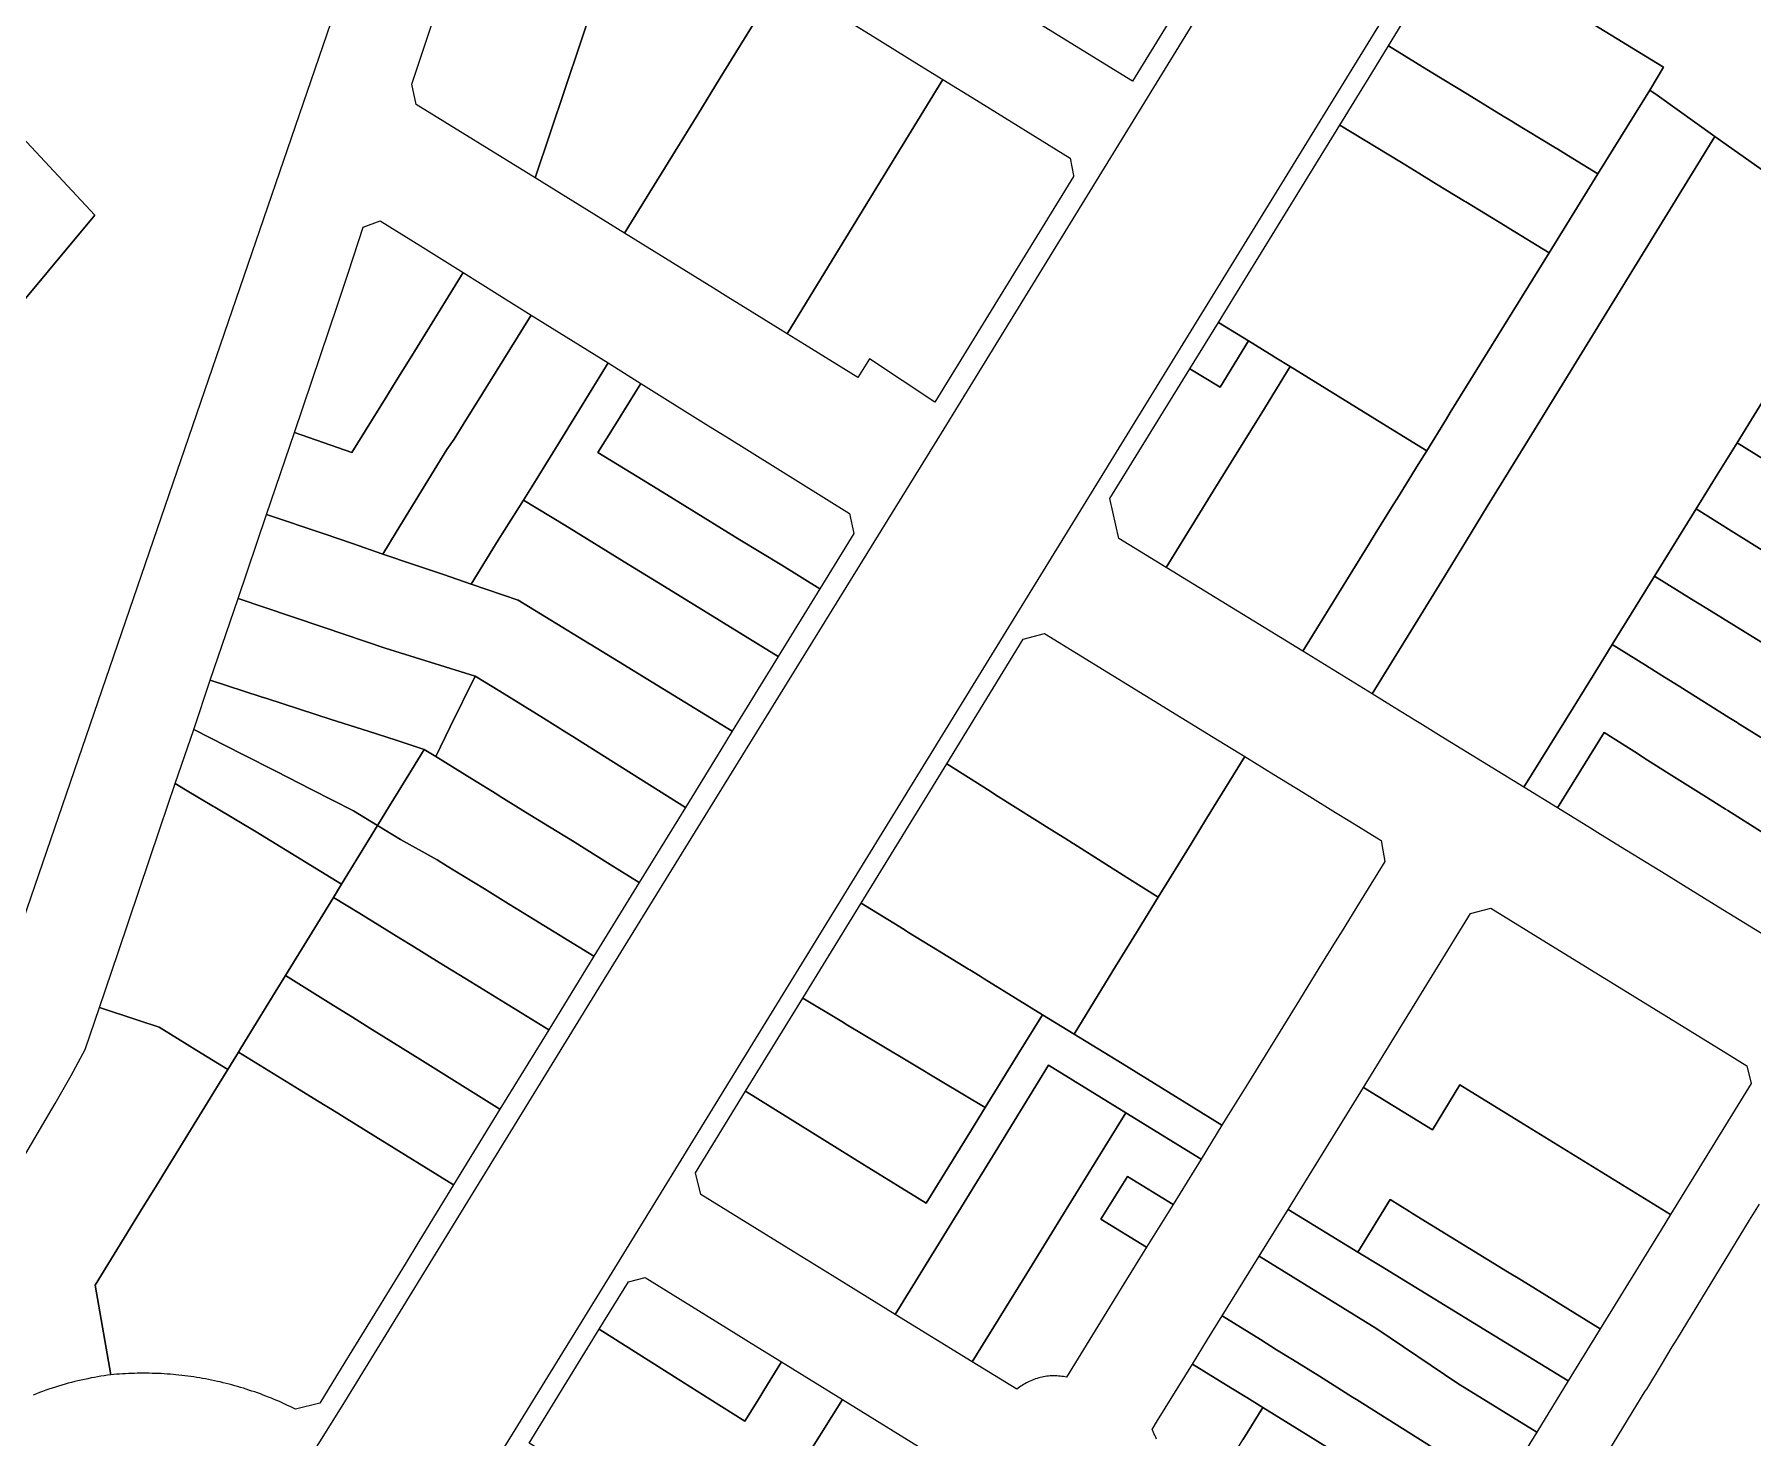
# Model space of a CAD drawing. Header units: metres. Extents: x 3 to 1005126, y 39 to 4383651.
# Drawn here: x 490118.7 to 490289.9, y 4371522.6 to 4371662.4 of the extents above; entities that cross this region are included whole.
import ezdxf

# ---------------------------------------------------------------- set-up
doc = ezdxf.new("R2010")
doc.units = ezdxf.units.M
doc.header["$MEASUREMENT"] = 0
doc.layers.add('TM_Llucmajor', color=7, linetype='Continuous')

msp = doc.modelspace()

# ---------------------------------------------------------------- linework, layer by layer
at = {"layer": 'TM_Llucmajor', "linetype": 'Continuous', "flags": 128}
for points in [[(490143.31, 4371516.04), (490149.37, 4371525.7), (490175.2, 4371567.79), (490185.8, 4371584.96), (490209.34, 4371623.08), (490276.2, 4371731.95)], [(490289.75, 4371723.61), (490216.55, 4371604.62), (490188.29, 4371558.64), (490176.5, 4371539.45), (490151.45, 4371498.81)], [(490300.35, 4371664.05), (490294.92, 4371655.31), (490290.89, 4371648.84), (490286.15, 4371652.21), (490280.38, 4371656.32), (490279.65, 4371656.84), (490281.04, 4371659.11), (490278.03, 4371660.95), (490273.58, 4371663.66)], [(490292.28, 4371628.05), (490288.35, 4371621.69), (490286.37, 4371618.49), (490284.28, 4371615.1), (490280.12, 4371608.39), (490275.92, 4371601.59), (490274.72, 4371599.64), (490272.03, 4371595.29), (490267.12, 4371587.36), (490258.87, 4371592.43), (490257.01, 4371593.58), (490256.33, 4371593.99), (490254.19, 4371595.31), (490251.99, 4371596.67), (490256.8, 4371604.49), (490259.19, 4371608.37), (490261.38, 4371611.94), (490263.47, 4371615.33), (490268.17, 4371622.98), (490286.15, 4371652.21), (490290.89, 4371648.84)], [(490291.04, 4371582.76), (490287.44, 4371585.03), (490287.21, 4371585.18), (490285.06, 4371586.53), (490281.34, 4371588.88), (490279.07, 4371590.31), (490278.43, 4371590.71), (490275.12, 4371592.81), (490270.45, 4371585.31), (490270.45, 4371585.31), (490267.12, 4371587.36), (490272.03, 4371595.29), (490274.72, 4371599.64), (490275.92, 4371601.59), (490279.23, 4371599.52), (490279.61, 4371599.28), (490281.13, 4371598.33), (490282.58, 4371597.42), (490283.31, 4371596.97), (490287.55, 4371594.31), (490288.36, 4371593.8), (490288.43, 4371593.76), (490291.64, 4371591.76)], [(490103.98, 4371527.29), (490119.54, 4371553.76), (490120.76, 4371555.84), (490122.37, 4371558.65), (490123.74, 4371561.22), (490123.79, 4371561.32), (490125.17, 4371565.4), (490129.11, 4371564.11), (490131.12, 4371563.45), (490132.95, 4371562.33), (490134.87, 4371561.14), (490137.97, 4371559.24), (490137.1, 4371557.83), (490130.6, 4371547.26), (490129.55, 4371545.54), (490124.75, 4371537.74), (490126.31, 4371528.81), (490125.98, 4371528.77), (490125.65, 4371528.72), (490125.32, 4371528.67), (490125, 4371528.61), (490124.67, 4371528.56), (490124.34, 4371528.5), (490124.02, 4371528.43), (490123.69, 4371528.36), (490123.36, 4371528.29), (490123.04, 4371528.22), (490122.71, 4371528.14), (490122.39, 4371528.05), (490122.07, 4371527.97), (490121.75, 4371527.88), (490121.43, 4371527.79), (490121.11, 4371527.69), (490120.79, 4371527.59), (490120.47, 4371527.49), (490120.15, 4371527.38), (490119.84, 4371527.27), (490119.52, 4371527.16), (490119.21, 4371527.04), (490118.9, 4371526.92), (490118.59, 4371526.8)], [(490291.79, 4371511.15), (490279.25, 4371518.34), (490278.78, 4371518.61), (490275.21, 4371520.65), (490279.21, 4371527.18), (490279.35, 4371527.4), (490280.81, 4371529.82), (490281.9, 4371531.6), (490281.9, 4371531.6), (490282.41, 4371532.44), (490289.6, 4371544.21), (490290.58, 4371545.82)], [(490230.51, 4371522.41), (490230.44, 4371522.6), (490230.34, 4371522.79), (490230.25, 4371522.98), (490230.16, 4371523.16), (490230.06, 4371523.35), (490230.62, 4371524.25), (490230.62, 4371524.25), (490234.1, 4371529.89), (490237.9, 4371527.53), (490239.51, 4371526.54), (490241.1, 4371525.57), (490239.12, 4371522.35)]]:
    msp.add_lwpolyline(points, dxfattribs=at)
for points in [[(490089.15, 4371554.27), (490050.88, 4371575.37), (490043.46, 4371580), (490047.52, 4371584.99), (490059.15, 4371599.57), (490059.19, 4371599.62), (490054.15, 4371604.09), (490069.96, 4371623.67), (490070.87, 4371624.82), (490076.47, 4371620.35), (490092.53, 4371605.73), (490124.72, 4371644.37), (490109.75, 4371660.4), (490098.53, 4371672.36), (490111.02, 4371694.67), (490117.91, 4371707.44), (490124.98, 4371721.77), (490150.3, 4371687.58), (490154.52, 4371681.89), (490107.29, 4371544.27), (490102.12, 4371547.12), (490102.77, 4371548.16), (490090.14, 4371555.86), (490089.15, 4371554.27)], [(490188.93, 4371720.71), (490214.53, 4371704.95), (490232.62, 4371693.81), (490234.79, 4371692.48), (490237.66, 4371690.71), (490245.44, 4371685.92), (490245.01, 4371685.21), (490228.11, 4371657.71), (490192.1, 4371679.92), (490181.54, 4371686.44), (490177.18, 4371689.12), (490168.66, 4371694.38), (490170.78, 4371700.81), (490174.68, 4371706.57), (490176.11, 4371708.67), (490188.93, 4371720.71)], [(490168.6, 4371648.08), (490156.75, 4371655.41), (490156.3, 4371657.42), (490159.87, 4371668.11), (490160.27, 4371669.31), (490161.84, 4371674), (490161.86, 4371674.07), (490165.48, 4371684.9), (490171.04, 4371681.47), (490175.82, 4371678.52), (490178.3, 4371676.98), (490175.44, 4371668.47), (490173.08, 4371661.44), (490168.6, 4371648.08)], [(490177.48, 4371642.58), (490168.6, 4371648.08), (490173.08, 4371661.44), (490175.44, 4371668.47), (490178.3, 4371676.98), (490188.88, 4371670.45), (490193.09, 4371667.85), (490189.03, 4371661.28), (490187.04, 4371658.06), (490184.79, 4371654.41), (490177.48, 4371642.58)], [(490265.05, 4371654.25), (490261.48, 4371656.43), (490257.87, 4371658.63), (490253.61, 4371661.23), (490260.1, 4371671.88), (490262.88, 4371670.19), (490263.61, 4371669.74), (490264.37, 4371669.28), (490266.11, 4371668.22), (490269.18, 4371666.34), (490269.4, 4371666.21), (490271.89, 4371664.69), (490273.58, 4371663.66), (490278.03, 4371660.95), (490281.04, 4371659.11), (490279.65, 4371656.84), (490274.49, 4371648.49), (490271.55, 4371650.28), (490270.48, 4371650.94), (490270.09, 4371651.18), (490266.16, 4371653.57), (490266.01, 4371653.66), (490265.05, 4371654.25)], [(490186.36, 4371637.09), (490177.48, 4371642.58), (490184.79, 4371654.41), (490187.04, 4371658.06), (490189.03, 4371661.28), (490193.09, 4371667.85), (490195.1, 4371666.61), (490201.97, 4371662.36), (490206.88, 4371659.33), (490209.21, 4371657.89), (490202.65, 4371647.16), (490197.82, 4371639.28), (490193.7, 4371632.55), (490190.21, 4371634.71), (490187.79, 4371636.2), (490186.36, 4371637.09)], [(490258.42, 4371647.46), (490256.66, 4371648.54), (490254.91, 4371649.61), (490248.79, 4371653.35), (490250.46, 4371656.08), (490251.95, 4371658.51), (490253.61, 4371661.23), (490257.87, 4371658.63), (490261.48, 4371656.43), (490265.05, 4371654.25), (490266.01, 4371653.66), (490266.16, 4371653.57), (490270.09, 4371651.18), (490270.48, 4371650.94), (490271.55, 4371650.28), (490274.49, 4371648.49), (490269.62, 4371640.62), (490265.61, 4371643.07), (490265.26, 4371643.29), (490261.33, 4371645.69), (490261.2, 4371645.77), (490258.42, 4371647.46)], [(490092.53, 4371605.73), (490076.47, 4371620.35), (490109.75, 4371660.4), (490124.72, 4371644.37), (490092.53, 4371605.73)], [(490201.92, 4371630.06), (490200.74, 4371628.19), (490195.44, 4371631.47), (490193.7, 4371632.55), (490197.82, 4371639.28), (490202.65, 4371647.16), (490209.21, 4371657.89), (490212.57, 4371655.82), (490221.89, 4371650.06), (490222.22, 4371648.32), (490222.24, 4371648.21), (490208.41, 4371625.73), (490201.92, 4371630.06)], [(490251.99, 4371596.67), (490245.08, 4371600.92), (490251.73, 4371611.67), (490252.31, 4371612.62), (490254.09, 4371615.49), (490254.51, 4371616.17), (490256.59, 4371619.54), (490257.43, 4371620.9), (490259.4, 4371624.09), (490259.78, 4371624.71), (490269.62, 4371640.62), (490274.49, 4371648.49), (490279.65, 4371656.84), (490280.38, 4371656.32), (490286.15, 4371652.21), (490268.17, 4371622.98), (490263.47, 4371615.33), (490261.38, 4371611.94), (490259.19, 4371608.37), (490256.8, 4371604.49), (490251.99, 4371596.67)], [(490239.68, 4371631.84), (490236.68, 4371633.69), (490239.37, 4371638.06), (490248.79, 4371653.35), (490254.91, 4371649.61), (490256.66, 4371648.54), (490258.42, 4371647.46), (490261.2, 4371645.77), (490261.33, 4371645.69), (490265.26, 4371643.29), (490265.61, 4371643.07), (490269.62, 4371640.62), (490259.78, 4371624.71), (490259.4, 4371624.09), (490257.43, 4371620.9), (490253.4, 4371623.39), (490243.83, 4371629.28), (490242.4, 4371630.16), (490241.93, 4371630.46), (490241.76, 4371630.56), (490239.68, 4371631.84)], [(490150.32, 4371620.71), (490144.6, 4371622.71), (490148.93, 4371635.49), (490149.99, 4371638.7), (490151.45, 4371643.16), (490153.16, 4371643.79), (490157.16, 4371641.3), (490161.43, 4371638.64), (490156.56, 4371630.79), (490154.65, 4371627.71), (490153.64, 4371626.08), (490150.32, 4371620.71)], [(490147.56, 4371612.6), (490141.83, 4371614.55), (490144.6, 4371622.71), (490150.32, 4371620.71), (490153.64, 4371626.08), (490154.65, 4371627.71), (490156.56, 4371630.79), (490161.43, 4371638.64), (490168.2, 4371634.41), (490163.34, 4371626.6), (490161.42, 4371623.51), (490160.52, 4371622.06), (490159.79, 4371621.03), (490154.76, 4371612.78), (490153.43, 4371610.6), (490150.39, 4371611.64), (490147.56, 4371612.6)], [(490156.48, 4371609.56), (490153.43, 4371610.6), (490154.76, 4371612.78), (490159.79, 4371621.03), (490160.52, 4371622.06), (490161.42, 4371623.51), (490163.34, 4371626.6), (490168.2, 4371634.41), (490175.86, 4371629.64), (490171.06, 4371621.83), (490168.26, 4371617.29), (490167.43, 4371615.97), (490164.92, 4371612), (490164.37, 4371611.13), (490162.22, 4371607.61), (490159.45, 4371608.55), (490156.48, 4371609.56)], [(490236.85, 4371627.24), (490233.83, 4371629.07), (490236.68, 4371633.69), (490239.68, 4371631.84), (490236.85, 4371627.24)], [(490231.47, 4371609.27), (490226.76, 4371612.16), (490225.85, 4371616.12), (490233.83, 4371629.07), (490236.85, 4371627.24), (490239.68, 4371631.84), (490241.76, 4371630.56), (490241.93, 4371630.46), (490242.4, 4371630.16), (490243.83, 4371629.28), (490240.99, 4371624.68), (490240.5, 4371623.89), (490236.16, 4371616.87), (490231.47, 4371609.27)], [(490171.54, 4371613.47), (490167.43, 4371615.97), (490168.26, 4371617.29), (490171.06, 4371621.83), (490175.86, 4371629.64), (490179.11, 4371627.61), (490176.46, 4371623.32), (490174.85, 4371620.72), (490178.75, 4371618.33), (490181.68, 4371616.53), (490189, 4371612.03), (490193.16, 4371609.48), (490196.95, 4371607.15), (490192.8, 4371600.4), (490181.48, 4371607.36), (490177.89, 4371609.57), (490171.54, 4371613.47)], [(490245.08, 4371600.92), (490231.47, 4371609.27), (490236.16, 4371616.87), (490240.5, 4371623.89), (490240.99, 4371624.68), (490243.83, 4371629.28), (490253.4, 4371623.39), (490257.43, 4371620.9), (490256.59, 4371619.54), (490254.51, 4371616.17), (490254.09, 4371615.49), (490252.31, 4371612.62), (490251.73, 4371611.67), (490245.08, 4371600.92)], [(490178.75, 4371618.33), (490174.85, 4371620.72), (490176.46, 4371623.32), (490179.11, 4371627.61), (490185.88, 4371623.38), (490187.65, 4371622.28), (490199.91, 4371614.64), (490200.34, 4371612.66), (490196.95, 4371607.15), (490193.16, 4371609.48), (490189, 4371612.03), (490181.68, 4371616.53), (490178.75, 4371618.33)], [(490299.39, 4371614.83), (490288.35, 4371621.69), (490292.28, 4371628.05), (490303.34, 4371621.25), (490305.3, 4371620.05), (490308.27, 4371618.23), (490311.71, 4371616.11), (490319.67, 4371611.21), (490315.68, 4371604.73), (490307.79, 4371609.63), (490303.65, 4371612.2), (490301.31, 4371613.65), (490299.39, 4371614.83)], [(490287.77, 4371612.92), (490284.28, 4371615.1), (490286.37, 4371618.49), (490288.35, 4371621.69), (490299.39, 4371614.83), (490301.31, 4371613.65), (490303.65, 4371612.2), (490307.79, 4371609.63), (490315.68, 4371604.73), (490311.6, 4371598.09), (490299.55, 4371605.59), (490297.21, 4371607.05), (490287.77, 4371612.92)], [(490174, 4371601.67), (490166.91, 4371606.02), (490162.22, 4371607.61), (490164.37, 4371611.13), (490164.92, 4371612), (490167.43, 4371615.97), (490171.54, 4371613.47), (490177.89, 4371609.57), (490181.48, 4371607.36), (490192.8, 4371600.4), (490188.23, 4371592.96), (490184.53, 4371595.22), (490180.26, 4371597.83), (490176.9, 4371599.89), (490174.08, 4371601.62), (490174, 4371601.67)], [(490283.83, 4371606.1), (490280.12, 4371608.39), (490284.28, 4371615.1), (490287.77, 4371612.92), (490297.21, 4371607.05), (490299.55, 4371605.59), (490311.6, 4371598.09), (490307.52, 4371591.46), (490299.49, 4371596.43), (490292.61, 4371600.68), (490290.73, 4371601.84), (490285.33, 4371605.17), (490283.83, 4371606.1)], [(490147.57, 4371603.28), (490144.3, 4371604.39), (490138.99, 4371606.18), (490141.83, 4371614.55), (490147.56, 4371612.6), (490150.39, 4371611.64), (490153.43, 4371610.6), (490156.48, 4371609.56), (490159.45, 4371608.55), (490162.22, 4371607.61), (490166.91, 4371606.02), (490174, 4371601.67), (490174.08, 4371601.62), (490176.9, 4371599.89), (490180.26, 4371597.83), (490184.53, 4371595.22), (490188.23, 4371592.96), (490187.08, 4371591.09), (490183.56, 4371585.35), (490175.51, 4371590.42), (490172.71, 4371592.18), (490172.34, 4371592.41), (490171.75, 4371592.78), (490170.58, 4371593.51), (490169.43, 4371594.24), (490165.06, 4371596.94), (490162.61, 4371598.44), (490153.66, 4371601.23), (490147.57, 4371603.28)], [(490279.61, 4371599.28), (490279.23, 4371599.52), (490275.92, 4371601.59), (490280.12, 4371608.39), (490283.83, 4371606.1), (490285.33, 4371605.17), (490290.73, 4371601.84), (490292.61, 4371600.68), (490299.49, 4371596.43), (490307.52, 4371591.46), (490303.25, 4371584.51), (490297.81, 4371587.9), (490295.22, 4371589.52), (490291.82, 4371591.65), (490291.64, 4371591.76), (490288.43, 4371593.76), (490288.36, 4371593.8), (490287.55, 4371594.31), (490283.31, 4371596.97), (490282.58, 4371597.42), (490281.13, 4371598.33), (490279.61, 4371599.28)], [(490141.85, 4371596.2), (490141.3, 4371596.38), (490136.22, 4371598.02), (490138.99, 4371606.18), (490144.3, 4371604.39), (490147.57, 4371603.28), (490153.66, 4371601.23), (490162.61, 4371598.44), (490160.14, 4371593.38), (490158.7, 4371590.43), (490157.55, 4371591.14), (490154.75, 4371592.04), (490151.95, 4371592.95), (490148.28, 4371594.13), (490141.85, 4371596.2)], [(490213.92, 4371586.98), (490209.61, 4371589.7), (490217.23, 4371602.11), (490219.33, 4371602.7), (490236.14, 4371592.36), (490239.3, 4371590.42), (490235.5, 4371584.24), (490233.96, 4371581.73), (490230.67, 4371576.4), (490227.54, 4371578.38), (490222.27, 4371581.71), (490222.21, 4371581.75), (490221.37, 4371582.28), (490220.35, 4371582.92), (490214.48, 4371586.62), (490213.92, 4371586.98)], [(490142.74, 4371588.97), (490139.45, 4371590.64), (490134.57, 4371593.13), (490136.22, 4371598.02), (490141.3, 4371596.38), (490141.85, 4371596.2), (490148.28, 4371594.13), (490151.95, 4371592.95), (490154.75, 4371592.04), (490157.55, 4371591.14), (490156.27, 4371589.05), (490154.94, 4371586.89), (490154.09, 4371585.5), (490152.89, 4371583.55), (490150.5, 4371585.01), (490146.32, 4371587.15), (490142.74, 4371588.97)], [(490162.29, 4371588.21), (490158.7, 4371590.43), (490160.14, 4371593.38), (490162.61, 4371598.44), (490165.06, 4371596.94), (490169.43, 4371594.24), (490170.58, 4371593.51), (490171.75, 4371592.78), (490172.34, 4371592.41), (490172.71, 4371592.18), (490175.51, 4371590.42), (490183.56, 4371585.35), (490178.97, 4371577.88), (490176.06, 4371579.68), (490172.31, 4371582.01), (490170.8, 4371582.94), (490168.07, 4371584.63), (490165.02, 4371586.51), (490164.76, 4371586.67), (490162.29, 4371588.21)], [(490133.76, 4371587.12), (490132.74, 4371587.74), (490134.57, 4371593.13), (490139.45, 4371590.64), (490142.74, 4371588.97), (490146.32, 4371587.15), (490150.5, 4371585.01), (490152.89, 4371583.55), (490149.3, 4371577.7), (490146.22, 4371579.59), (490140.8, 4371582.92), (490136.68, 4371585.38), (490136.54, 4371585.46), (490133.76, 4371587.12)], [(490274.47, 4371582.83), (490273.74, 4371583.28), (490270.45, 4371585.31), (490275.12, 4371592.81), (490278.43, 4371590.71), (490279.07, 4371590.31), (490281.34, 4371588.88), (490285.06, 4371586.53), (490287.21, 4371585.18), (490287.44, 4371585.03), (490291.04, 4371582.76), (490299.06, 4371577.7), (490295.39, 4371571.73), (490293.27, 4371571.25), (490286.5, 4371575.42), (490283.01, 4371577.57), (490281.25, 4371578.66), (490276.75, 4371581.43), (490274.47, 4371582.83)], [(490155.17, 4371582.15), (490152.89, 4371583.55), (490154.09, 4371585.5), (490154.94, 4371586.89), (490156.27, 4371589.05), (490157.55, 4371591.14), (490158.7, 4371590.43), (490162.29, 4371588.21), (490164.76, 4371586.67), (490165.02, 4371586.51), (490168.07, 4371584.63), (490170.8, 4371582.94), (490172.31, 4371582.01), (490176.06, 4371579.68), (490178.97, 4371577.88), (490174.45, 4371570.52), (490168.01, 4371574.48), (490166.69, 4371575.29), (490165.93, 4371575.76), (490163.53, 4371577.23), (490161.37, 4371578.56), (490159.82, 4371579.51), (490158.82, 4371580.12), (490155.17, 4371582.15)], [(490205.35, 4371573.18), (490201.07, 4371575.81), (490209.61, 4371589.7), (490213.92, 4371586.98), (490214.48, 4371586.62), (490220.35, 4371582.92), (490221.37, 4371582.28), (490222.21, 4371581.75), (490222.27, 4371581.71), (490227.54, 4371578.38), (490230.67, 4371576.4), (490228.68, 4371573.17), (490226.43, 4371569.5), (490225.07, 4371567.29), (490222.29, 4371562.77), (490219.14, 4371564.7), (490213.77, 4371568.01), (490213.34, 4371568.28), (490212.92, 4371568.54), (490211.89, 4371569.16), (490211.76, 4371569.24), (490208.68, 4371571.14), (490205.81, 4371572.9), (490205.51, 4371573.08), (490205.35, 4371573.18)], [(490227.07, 4371559.82), (490222.29, 4371562.77), (490225.07, 4371567.29), (490226.43, 4371569.5), (490228.68, 4371573.17), (490230.67, 4371576.4), (490233.96, 4371581.73), (490235.5, 4371584.24), (490239.3, 4371590.42), (490242.2, 4371588.64), (490245.09, 4371586.86), (490245.79, 4371586.43), (490248.34, 4371584.86), (490249.78, 4371583.98), (490252.46, 4371582.32), (490252.89, 4371582.06), (490253.05, 4371581.1), (490253.25, 4371579.96), (490252.99, 4371579.53), (490251.15, 4371576.56), (490250.47, 4371575.45), (490248.89, 4371572.9), (490248.47, 4371572.22), (490246.68, 4371569.32), (490244.74, 4371566.17), (490239.66, 4371557.94), (490237.03, 4371553.69), (490234.91, 4371555), (490227.07, 4371559.82)], [(490132.95, 4371562.33), (490131.12, 4371563.45), (490129.11, 4371564.11), (490125.17, 4371565.4), (490127.03, 4371570.91), (490131.21, 4371583.23), (490132.74, 4371587.74), (490133.76, 4371587.12), (490136.54, 4371585.46), (490136.68, 4371585.38), (490140.8, 4371582.92), (490146.22, 4371579.59), (490149.3, 4371577.7), (490148.49, 4371576.39), (490143.72, 4371568.6), (490142.69, 4371566.93), (490139.27, 4371561.36), (490139.03, 4371560.97), (490137.97, 4371559.24), (490134.87, 4371561.14), (490132.95, 4371562.33)], [(490155.21, 4371572.26), (490151.01, 4371574.84), (490148.49, 4371576.39), (490149.3, 4371577.7), (490152.89, 4371583.55), (490155.17, 4371582.15), (490158.82, 4371580.12), (490159.82, 4371579.51), (490161.37, 4371578.56), (490163.53, 4371577.23), (490165.93, 4371575.76), (490166.69, 4371575.29), (490168.01, 4371574.48), (490174.45, 4371570.52), (490169.95, 4371563.2), (490162.19, 4371567.97), (490159.04, 4371569.91), (490156.3, 4371571.59), (490155.21, 4371572.26)], [(490150.41, 4371564.44), (490148.51, 4371565.62), (490143.72, 4371568.6), (490148.49, 4371576.39), (490151.01, 4371574.84), (490155.21, 4371572.26), (490156.3, 4371571.59), (490159.04, 4371569.91), (490162.19, 4371567.97), (490169.95, 4371563.2), (490165.09, 4371555.3), (490157.36, 4371560.11), (490154.22, 4371562.06), (490152.12, 4371563.37), (490150.41, 4371564.44)], [(490199.15, 4371564.02), (490195.26, 4371566.35), (490201.07, 4371575.81), (490205.35, 4371573.18), (490205.51, 4371573.08), (490205.81, 4371572.9), (490208.68, 4371571.14), (490211.76, 4371569.24), (490211.89, 4371569.16), (490212.92, 4371568.54), (490213.34, 4371568.28), (490213.77, 4371568.01), (490219.14, 4371564.7), (490216.68, 4371560.72), (490213.43, 4371555.44), (490209.16, 4371558), (490206.07, 4371559.86), (490202.85, 4371561.79), (490199.73, 4371563.67), (490199.15, 4371564.02)], [(490258, 4371553.21), (490251.12, 4371557.46), (490261.79, 4371574.78), (490263.83, 4371575.32), (490269.37, 4371571.9), (490286.69, 4371561.24), (490289.33, 4371559.61), (490289.76, 4371557.83), (490281.73, 4371544.78), (490267.04, 4371553.82), (490260.73, 4371557.7), (490258, 4371553.21)], [(490145.08, 4371557.25), (490139.03, 4371560.97), (490139.27, 4371561.36), (490142.69, 4371566.93), (490143.72, 4371568.6), (490148.51, 4371565.62), (490150.41, 4371564.44), (490152.12, 4371563.37), (490154.22, 4371562.06), (490157.36, 4371560.11), (490165.09, 4371555.3), (490160.47, 4371547.75), (490152.71, 4371552.54), (490149.57, 4371554.48), (490148.92, 4371554.88), (490146.9, 4371556.12), (490145.08, 4371557.25)], [(490193.51, 4371554.63), (490189.56, 4371557.09), (490195.26, 4371566.35), (490199.15, 4371564.02), (490199.73, 4371563.67), (490202.85, 4371561.79), (490206.07, 4371559.86), (490209.16, 4371558), (490213.43, 4371555.44), (490212.06, 4371553.21), (490207.57, 4371545.91), (490201.42, 4371549.69), (490193.51, 4371554.63)], [(490204.48, 4371534.84), (490198.18, 4371538.72), (490194.31, 4371541.1), (490185.09, 4371546.78), (490184.56, 4371548.95), (490189.56, 4371557.09), (490193.51, 4371554.63), (490201.42, 4371549.69), (490207.57, 4371545.91), (490212.06, 4371553.21), (490213.43, 4371555.44), (490216.68, 4371560.72), (490219.14, 4371564.7), (490222.29, 4371562.77), (490227.07, 4371559.82), (490234.91, 4371555), (490237.03, 4371553.69), (490234.95, 4371550.31), (490227.45, 4371554.93), (490219.76, 4371559.66), (490214.44, 4371551.01), (490204.48, 4371534.84)], [(490126.31, 4371528.81), (490124.75, 4371537.74), (490129.55, 4371545.54), (490130.6, 4371547.26), (490137.1, 4371557.83), (490137.97, 4371559.24), (490139.03, 4371560.97), (490145.08, 4371557.25), (490146.9, 4371556.12), (490148.92, 4371554.88), (490149.57, 4371554.48), (490152.71, 4371552.54), (490160.47, 4371547.75), (490157.01, 4371542.11), (490155.63, 4371539.85), (490151.03, 4371532.35), (490149.63, 4371530.07), (490147.14, 4371526), (490144.72, 4371525.39), (490144.46, 4371525.52), (490144.19, 4371525.65), (490143.93, 4371525.77), (490143.66, 4371525.9), (490143.39, 4371526.02), (490143.13, 4371526.14), (490142.85, 4371526.25), (490142.58, 4371526.37), (490142.31, 4371526.48), (490142.04, 4371526.59), (490141.76, 4371526.7), (490141.48, 4371526.8), (490141.21, 4371526.91), (490140.93, 4371527.01), (490140.65, 4371527.11), (490140.37, 4371527.2), (490140.08, 4371527.3), (490139.8, 4371527.39), (490139.52, 4371527.48), (490139.23, 4371527.56), (490138.95, 4371527.65), (490138.66, 4371527.73), (490138.37, 4371527.81), (490138.09, 4371527.88), (490137.8, 4371527.96), (490137.51, 4371528.03), (490137.22, 4371528.1), (490136.93, 4371528.16), (490136.63, 4371528.23), (490136.34, 4371528.29), (490136.05, 4371528.35), (490135.76, 4371528.4), (490135.46, 4371528.45), (490135.17, 4371528.51), (490134.87, 4371528.55), (490134.58, 4371528.6), (490134.28, 4371528.64), (490133.99, 4371528.68), (490133.69, 4371528.72), (490133.4, 4371528.75), (490133.1, 4371528.79), (490132.8, 4371528.82), (490132.51, 4371528.84), (490132.21, 4371528.87), (490131.91, 4371528.89), (490131.62, 4371528.91), (490131.32, 4371528.93), (490131.02, 4371528.94), (490130.73, 4371528.95), (490130.43, 4371528.96), (490130.13, 4371528.97), (490129.84, 4371528.97), (490129.54, 4371528.97), (490129.25, 4371528.97), (490129.17, 4371528.97), (490128.95, 4371528.97), (490128.66, 4371528.96), (490128.36, 4371528.95), (490128.07, 4371528.94), (490127.77, 4371528.92), (490127.48, 4371528.91), (490127.19, 4371528.89), (490126.89, 4371528.87), (490126.6, 4371528.84), (490126.31, 4371528.81)], [(490212.15, 4371530.12), (490204.48, 4371534.84), (490214.44, 4371551.01), (490219.76, 4371559.66), (490227.45, 4371554.93), (490224.66, 4371550.4), (490221.5, 4371545.28), (490217.58, 4371538.92), (490212.15, 4371530.12)], [(490280.78, 4371543.25), (490274.72, 4371533.4), (490266.87, 4371538.23), (490265.47, 4371539.09), (490256.03, 4371544.9), (490255.71, 4371545.09), (490253.78, 4371546.28), (490250.58, 4371541.03), (490243.62, 4371545.3), (490251.12, 4371557.46), (490258, 4371553.21), (490260.73, 4371557.7), (490267.04, 4371553.82), (490281.73, 4371544.78), (490280.78, 4371543.25)], [(490227.53, 4371538.3), (490221.54, 4371528.58), (490221.38, 4371528.61), (490221.23, 4371528.64), (490221.07, 4371528.66), (490220.91, 4371528.68), (490220.74, 4371528.69), (490220.58, 4371528.7), (490220.42, 4371528.71), (490220.25, 4371528.71), (490220.09, 4371528.71), (490219.92, 4371528.7), (490219.75, 4371528.68), (490219.59, 4371528.67), (490219.42, 4371528.64), (490219.26, 4371528.62), (490219.1, 4371528.58), (490218.93, 4371528.55), (490218.77, 4371528.5), (490218.61, 4371528.46), (490218.45, 4371528.41), (490218.29, 4371528.35), (490218.14, 4371528.29), (490217.99, 4371528.23), (490217.83, 4371528.16), (490217.69, 4371528.09), (490217.54, 4371528.01), (490217.4, 4371527.93), (490217.26, 4371527.85), (490217.12, 4371527.76), (490216.98, 4371527.67), (490216.85, 4371527.58), (490216.72, 4371527.48), (490216.6, 4371527.38), (490212.15, 4371530.12), (490217.58, 4371538.92), (490221.5, 4371545.28), (490224.66, 4371550.4), (490227.45, 4371554.93), (490234.95, 4371550.31), (490232.16, 4371545.79), (490227.6, 4371548.59), (490224.97, 4371544.32), (490229.52, 4371541.52), (490227.53, 4371538.3)], [(490229.52, 4371541.52), (490224.97, 4371544.32), (490227.6, 4371548.59), (490232.16, 4371545.79), (490229.52, 4371541.52)], [(490252.46, 4371533.39), (490240.73, 4371540.64), (490243.62, 4371545.3), (490250.58, 4371541.03), (490252.82, 4371539.66), (490263.67, 4371533.03), (490271.54, 4371528.22), (490268.39, 4371523.1), (490260.53, 4371527.94), (490252.46, 4371533.39)], [(490252.82, 4371539.66), (490250.58, 4371541.03), (490253.78, 4371546.28), (490255.71, 4371545.09), (490256.03, 4371544.9), (490265.47, 4371539.09), (490266.87, 4371538.23), (490274.72, 4371533.4), (490271.54, 4371528.22), (490263.67, 4371533.03), (490252.82, 4371539.66)], [(490240.87, 4371532.32), (490237.05, 4371534.68), (490240.73, 4371540.64), (490252.46, 4371533.39), (490260.53, 4371527.94), (490268.39, 4371523.1), (490264.82, 4371517.3), (490250.44, 4371526.35), (490250.04, 4371526.6), (490246.75, 4371528.68), (490244.06, 4371530.33), (490242.46, 4371531.32), (490240.87, 4371532.32)], [(490186, 4371526.4), (490184.1, 4371527.6), (490174.97, 4371533.35), (490177.88, 4371538.09), (490179.56, 4371538.5), (490187.66, 4371533.49), (490190.81, 4371531.55), (490193.15, 4371530.1), (490191.75, 4371527.85), (490190.71, 4371526.15), (490189.5, 4371524.19), (490186, 4371526.4)], [(490237.9, 4371527.53), (490234.1, 4371529.89), (490235.58, 4371532.34), (490237.05, 4371534.68), (490240.87, 4371532.32), (490242.46, 4371531.32), (490244.06, 4371530.33), (490246.75, 4371528.68), (490250.04, 4371526.6), (490250.44, 4371526.35), (490264.82, 4371517.3), (490261.98, 4371512.69), (490254.19, 4371517.5), (490248.88, 4371520.77), (490247.56, 4371521.58), (490245.63, 4371522.77), (490241.1, 4371525.57), (490239.51, 4371526.54), (490237.9, 4371527.53)], [(490180.03, 4371514.7), (490175.03, 4371517.75), (490174.24, 4371518.23), (490168.01, 4371522.01), (490174.97, 4371533.35), (490184.1, 4371527.6), (490186, 4371526.4), (490189.5, 4371524.19), (490190.71, 4371526.15), (490191.75, 4371527.85), (490193.15, 4371530.1), (490199.21, 4371526.36), (490194.81, 4371519.3), (490194.37, 4371518.6), (490190.58, 4371512.51), (490189.78, 4371511.23), (490188.66, 4371509.44), (490183.26, 4371512.73), (490180.03, 4371514.7)], [(490186.87, 4371505.71), (490186.48, 4371505.94), (490187.21, 4371507.1), (490188.35, 4371508.94), (490188.66, 4371509.44), (490189.78, 4371511.23), (490190.58, 4371512.51), (490194.37, 4371518.6), (490194.81, 4371519.3), (490199.21, 4371526.36), (490206.79, 4371521.68), (490202.19, 4371513.93), (490200.19, 4371510.54), (490199.89, 4371510.05), (490197.76, 4371506.46), (490195.17, 4371502.1), (490191.44, 4371503.72), (490188.35, 4371505.07), (490187.64, 4371505.37), (490186.87, 4371505.71)], [(490241.1, 4371525.57), (490245.63, 4371522.77), (490247.56, 4371521.58), (490248.88, 4371520.77), (490254.19, 4371517.5), (490261.98, 4371512.69), (490258.29, 4371506.69), (490254.35, 4371509.2), (490250.5, 4371511.64), (490247.38, 4371513.61), (490245.28, 4371514.94), (490244.89, 4371515.19), (490238.99, 4371518.93), (490237.57, 4371519.83), (490239.12, 4371522.35), (490241.1, 4371525.57)]]:
    msp.add_lwpolyline(points, close=True, dxfattribs=at)

doc.saveas('drawing.dxf')
